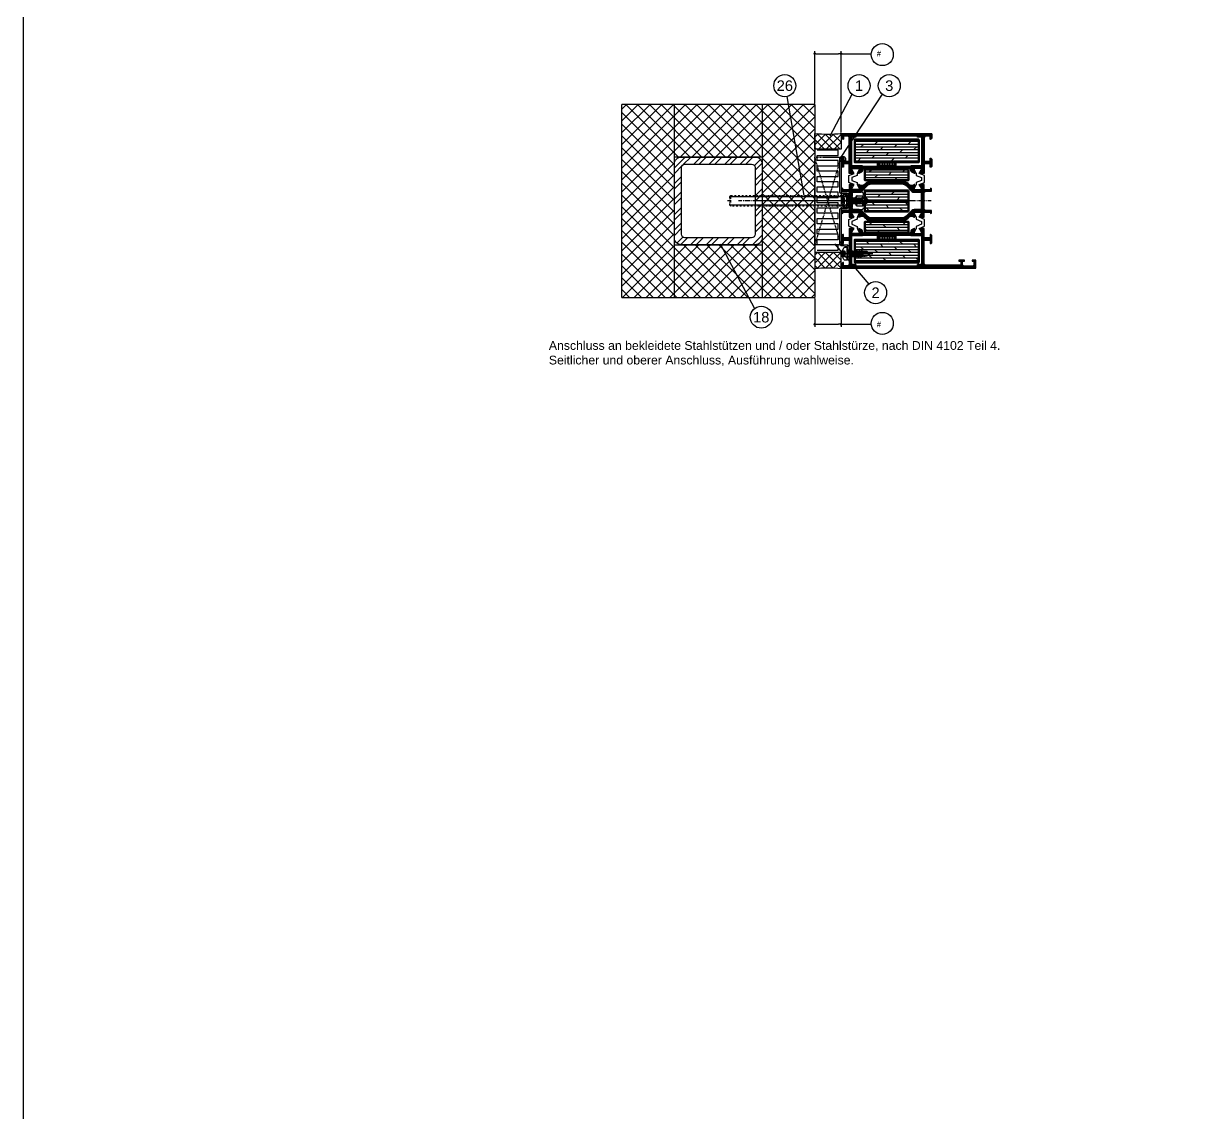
# Model space of a CAD drawing. Header units: millimetres. Extents: x -1821 to 14707, y -2864 to 1473.
# Drawn here: x 9000 to 9672, y -1722 to -1101 of the extents above; entities that cross this region are included whole.
import ezdxf
from ezdxf.enums import TextEntityAlignment as Align

# ---------------------------------------------------------------- set-up
doc = ezdxf.new("R2010")
doc.units = ezdxf.units.MM
for name, pattern in [('AUSGEZOGEN', [0]), ('CENTER', [50.8, 31.75, -6.35, 6.35, -6.35]), ('DASHDOT', [1, 0.5, -0.25, 0, -0.25]), ('GESTRICHELT', [0.75, 0.5, -0.25]), ('VERDECKT', [9.525, 6.35, -3.175])]:
    doc.linetypes.add(name, pattern=pattern)
for name, color, linetype in [('00TXT', 7, 'AUSGEZOGEN'), ('01TXT', 7, 'Continuous'), ('as_par', 3, 'Continuous'), ('as_sch', 3, 'Continuous'), ('BOUND_EXT', 30, 'Continuous'), ('CENT_18', 3, 'CENTER'), ('CENT_25', 2, 'DASHDOT'), ('CENTER25', 2, 'CENTER'), ('CONST18', 3, 'Continuous'), ('CONST25', 2, 'Continuous'), ('CONST35', 7, 'Continuous'), ('HIDE_18', 3, 'VERDECKT'), ('HIDE_25', 2, 'GESTRICHELT'), ('is_par', 3, 'Continuous'), ('is_sch', 3, 'Continuous'), ('leiste_par', 3, 'Continuous')]:
    doc.layers.add(name, color=color, linetype=linetype)
for name, color, linetype, lineweight in [('AM_5', 3, 'Continuous', 25), ('AM_S', 80, 'Continuous', 50), ('AM_SP', 3, 'Continuous', 50), ('Docu-AM_8', 1, 'Continuous', 25)]:
    doc.layers.add(name, color=color, linetype=linetype, lineweight=lineweight)
doc.styles.add('BEMSTIL', font='8SIMPLEX.SHX', dxfattribs={"width": 0.85})
doc.styles.add('SWISS', font='swiss.ttf')
doc.styles.add('SWISSL', font='swissl.ttf')
doc.dimstyles.new('Dok-1zu2-PUNKT$0', dxfattribs={"dimscale": 0.5, "dimtxt": 3.4, "dimasz": 1.5, "dimexe": 1.5, "dimexo": 0.6, "dimgap": 1.5, "dimtad": 0, "dimlfac": 2, "dimdsep": 46, "dimtxsty": 'BEMSTIL', "dimblk": 'PUNKT', "dimblk1": 'PUNKT', "dimblk2": 'PUNKT', "dimcen": 0, "dimclrd": 3, "dimclre": 3, "dimclrt": 3, "dimadec": 0, "dimazin": 0, "dimtfac": 0.7, "dimtofl": 0, "dimtmove": 0, "dimatfit": 3, "dimfxl": 1, "dimtolj": 1, "dimarcsym": 0})
pattern_1 = [(45, (7961.8864, -2206.1586), (-2.245064, 2.245064), []), (135, (7961.8864, -2206.1586), (-2.245064, -2.245064), [])]

# ---------------------------------------------------------------- blocks, each defined once
blk = doc.blocks.new('*X83')
at = {"color": 0}
for p, q in [((385.68, 70.82), (381.68, 74.82)), ((388.8, 70.82), (384.8, 74.82)), ((394.52, 70.82), (390.52, 74.82)), ((397.64, 70.82), (393.64, 74.82)), ((403.36, 70.82), (399.36, 74.82)), ((406.48, 70.82), (402.48, 74.82)), ((412.2, 70.82), (408.2, 74.82)), ((415.32, 70.82), (411.32, 74.82)), ((421.3, 70.55), (417.03, 74.82)), ((426.31, 68.67), (420.16, 74.82)), ((380.31, 67.35), (376.34, 71.32)), ((380.73, 70.05), (377.31, 73.47)), ((426.31, 65.54), (422.05, 69.8)), ((380.31, 61.63), (376.31, 65.63)), ((380.31, 58.51), (376.31, 62.51)), ((426.31, 59.83), (422.31, 63.83)), ((426.31, 56.7), (422.31, 60.7)), ((380.31, 52.79), (376.31, 56.79)), ((426.31, 50.99), (422.31, 54.99)), ((380.31, 49.67), (376.31, 53.67)), ((380.31, 43.96), (376.31, 47.96)), ((426.31, 47.86), (422.31, 51.86)), ((380.31, 40.83), (376.31, 44.83)), ((426.31, 42.15), (422.31, 46.15)), ((426.31, 39.03), (422.31, 43.03)), ((380.31, 35.12), (376.31, 39.12)), ((380.31, 31.99), (376.31, 35.99)), ((426.31, 33.31), (422.31, 37.31)), ((426.31, 30.19), (422.31, 34.19)), ((381.77, 24.82), (376.31, 30.28)), ((387.49, 24.82), (383.49, 28.82)), ((390.61, 24.82), (386.61, 28.82)), ((396.32, 24.82), (392.32, 28.82)), ((399.45, 24.82), (395.45, 28.82)), ((405.16, 24.82), (401.16, 28.82)), ((408.29, 24.82), (404.29, 28.82)), ((414, 24.82), (410, 28.82)), ((417.13, 24.82), (413.13, 28.82)), ((422.81, 24.85), (418.84, 28.82)), ((424.96, 25.82), (421.54, 29.24))]:
    blk.add_line(p, q, dxfattribs=at)
blk = doc.blocks.new('B-LL1021361')
at = {"layer": 'as_sch'}
h = blk.add_hatch(dxfattribs=at)
h.set_pattern_fill('_U', color=256, scale=0.2, angle=90, style=0, pattern_type=0)
h.set_pattern_definition([(90, (9.07824, 33.14418), (-0.2, 1e-17), [])])
edge = h.paths.add_edge_path()
edge.add_arc((21.2, 13.4), 1.2, 180, 270)
edge.add_line((21.2, 12.2), (21.36, 12.2))
edge.add_arc((21.36, 11.4), 0.8, 24.44396, 90, ccw=False)
edge.add_line((22.08, 11.73), (22.8, 10.16))
edge.add_line((22.8, 10.16), (22.8, 9.87))
edge.add_line((22.8, 9.87), (21.05, 10.75))
edge.add_line((21.05, 10.75), (19.8, 10.75))
edge.add_line((19.8, 10.75), (19.8, 5.85))
edge.add_line((19.8, 5.85), (21.05, 5.85))
edge.add_line((21.05, 5.85), (22.8, 6.73))
edge.add_line((22.8, 6.73), (22.8, 4.7))
edge.add_line((22.8, 4.7), (17.4, 4.7))
edge.add_line((17.4, 4.7), (17.4, 1.3))
edge.add_line((17.4, 1.3), (19.3, 1.3))
edge.add_line((19.3, 1.3), (19.3, 1))
edge.add_arc((18.5, 1), 0.8, -90, 0, ccw=False)
edge.add_line((18.5, 0.2), (15, 0.2))
edge.add_arc((15, 1), 0.8, 180, 270, ccw=False)
edge.add_line((14.2, 1), (14.2, 1.3))
edge.add_line((14.2, 1.3), (16.1, 1.3))
edge.add_line((16.1, 1.3), (16.1, 4.7))
edge.add_line((16.1, 4.7), (2.7, 4.7))
edge.add_arc((2.7, 3.5), 1.2, 90, 180)
edge.add_line((1.5, 3.5), (1.5, 1.3))
edge.add_line((1.5, 1.3), (3.37, 1.3))
edge.add_line((3.37, 1.3), (3.48, 1.03))
edge.add_line((3.48, 1.03), (3.17, 0.73))
edge.add_arc((1.9, 2), 1.8, 270, 315, ccw=False)
edge.add_line((1.9, 0.2), (0.2, 0.2))
edge.add_line((0.2, 0.2), (0.2, 76.8))
edge.add_line((0.2, 76.8), (4.8, 76.8))
edge.add_line((4.8, 76.8), (4.8, 74.7))
edge.add_line((4.8, 74.7), (4.2, 74.7))
edge.add_line((4.2, 74.7), (4.2, 75.7))
edge.add_line((4.2, 75.7), (2.3, 75.7))
edge.add_arc((2.3, 74.7), 1, 90, 180)
edge.add_line((1.3, 74.7), (1.3, 70.3))
edge.add_arc((2.3, 70.3), 1, 180, 270)
edge.add_line((2.3, 69.3), (4.2, 69.3))
edge.add_line((4.2, 69.3), (4.2, 70.3))
edge.add_line((4.2, 70.3), (4.8, 70.3))
edge.add_line((4.8, 70.3), (4.8, 67.2))
edge.add_line((4.8, 67.2), (4.2, 67.2))
edge.add_line((4.2, 67.2), (4.2, 68.2))
edge.add_line((4.2, 68.2), (1.8, 68.2))
edge.add_line((1.8, 68.2), (1.8, 48.5))
edge.add_arc((3, 48.5), 1.2, 180, 270)
edge.add_line((3, 47.3), (16.1, 47.3))
edge.add_line((16.1, 47.3), (16.1, 50.7))
edge.add_line((16.1, 50.7), (14.2, 50.7))
edge.add_line((14.2, 50.7), (14.2, 51))
edge.add_arc((15, 51), 0.8, 90, 180, ccw=False)
edge.add_line((15, 51.8), (18.5, 51.8))
edge.add_arc((18.5, 51), 0.8, 0, 90, ccw=False)
edge.add_line((19.3, 51), (19.3, 50.7))
edge.add_line((19.3, 50.7), (17.4, 50.7))
edge.add_line((17.4, 50.7), (17.4, 47.3))
edge.add_line((17.4, 47.3), (22.8, 47.3))
edge.add_line((22.8, 47.3), (22.8, 45.27))
edge.add_line((22.8, 45.27), (21.05, 46.15))
edge.add_line((21.05, 46.15), (19.8, 46.15))
edge.add_line((19.8, 46.15), (19.8, 41.25))
edge.add_line((19.8, 41.25), (21.05, 41.25))
edge.add_line((21.05, 41.25), (22.8, 42.13))
edge.add_line((22.8, 42.13), (22.8, 41.84))
edge.add_line((22.8, 41.84), (22.08, 40.27))
edge.add_arc((21.36, 40.6), 0.8, 270, 335.55604, ccw=False)
edge.add_line((21.36, 39.8), (21.2, 39.8))
edge.add_arc((21.2, 38.6), 1.2, 90, 180)
edge.add_line((20, 38.6), (20, 13.4))
h.paths.add_polyline_path([(18.8, 12.2), (18.5, 12.2), (18.5, 5.9), (2.2, 5.9), (2.2, 8.4), (1.5, 8.4), (1.5, 43.6), (2.2, 43.6), (2.2, 46.1), (18.5, 46.1), (18.5, 39.8), (18.8, 39.8)], flags=17)
at = {"layer": 'is_sch'}
h = blk.add_hatch(dxfattribs=at)
h.set_pattern_fill('_U', color=256, scale=0.2, angle=45, style=0, pattern_type=0)
h.set_pattern_definition([(45, (38.5, 26.00045), (-0.1414214, 0.1414214), [])])
edge = h.paths.add_edge_path()
edge.add_arc((42.8, 48.5), 1.2, 270, 360)
edge.add_line((44, 48.5), (44, 51.6))
edge.add_line((44, 51.6), (45.48, 51.6))
edge.add_line((45.48, 51.6), (45.7, 51))
edge.add_line((45.7, 51), (44.9, 51))
edge.add_line((44.9, 51), (44.9, 47.3))
edge.add_line((44.9, 47.3), (47.8, 47.3))
edge.add_line((47.8, 47.3), (47.8, 45.27))
edge.add_line((47.8, 45.27), (46.05, 46.15))
edge.add_line((46.05, 46.15), (44.8, 46.15))
edge.add_line((44.8, 46.15), (44.8, 41.25))
edge.add_line((44.8, 41.25), (46.05, 41.25))
edge.add_line((46.05, 41.25), (47.8, 42.13))
edge.add_line((47.8, 42.13), (47.8, 41.85))
edge.add_line((47.8, 41.85), (47.51, 41.35))
edge.add_arc((49.41, 40.25), 2.2, 150.00002, 225)
edge.add_line((47.86, 38.69), (48.39, 38.15))
edge.add_arc((45, 34.76), 4.8, 0, 45, ccw=False)
edge.add_line((49.8, 34.76), (49.8, 17.24))
edge.add_arc((45, 17.24), 4.8, 315, 360, ccw=False)
edge.add_line((48.39, 13.85), (47.86, 13.31))
edge.add_arc((49.41, 11.76), 2.2, 135, 209.99998)
edge.add_line((47.51, 10.66), (47.8, 10.15))
edge.add_line((47.8, 10.15), (47.8, 9.87))
edge.add_line((47.8, 9.87), (46.05, 10.75))
edge.add_line((46.05, 10.75), (44.8, 10.75))
edge.add_line((44.8, 10.75), (44.8, 5.85))
edge.add_line((44.8, 5.85), (46.05, 5.85))
edge.add_line((46.05, 5.85), (47.8, 6.73))
edge.add_line((47.8, 6.73), (47.8, 4.7))
edge.add_line((47.8, 4.7), (44.9, 4.7))
edge.add_line((44.9, 4.7), (44.9, 1))
edge.add_line((44.9, 1), (45.7, 1))
edge.add_line((45.7, 1), (45.48, 0.4))
edge.add_line((45.48, 0.4), (44, 0.4))
edge.add_line((44, 0.4), (44, 3.5))
edge.add_arc((42.8, 3.5), 1.2, 0, 90)
edge.add_line((42.8, 4.7), (34.2, 4.7))
edge.add_arc((34.2, 3.5), 1.2, 90, 180)
edge.add_line((33, 3.5), (33, 0.4))
edge.add_line((33, 0.4), (31.52, 0.4))
edge.add_line((31.52, 0.4), (31.3, 1))
edge.add_line((31.3, 1), (32.1, 1))
edge.add_line((32.1, 1), (32.1, 4.7))
edge.add_line((32.1, 4.7), (29.2, 4.7))
edge.add_line((29.2, 4.7), (29.2, 6.73))
edge.add_line((29.2, 6.73), (30.95, 5.85))
edge.add_line((30.95, 5.85), (32.2, 5.85))
edge.add_line((32.2, 5.85), (32.2, 10.75))
edge.add_line((32.2, 10.75), (30.95, 10.75))
edge.add_line((30.95, 10.75), (29.2, 9.87))
edge.add_line((29.2, 9.87), (29.2, 10.15))
edge.add_line((29.2, 10.15), (29.49, 10.66))
edge.add_arc((27.59, 11.76), 2.2, 330.00001, 404.99999)
edge.add_line((29.14, 13.31), (28.61, 13.85))
edge.add_arc((32, 17.24), 4.8, 180, 225, ccw=False)
edge.add_line((27.2, 17.24), (27.2, 34.76))
edge.add_arc((32, 34.76), 4.8, 135, 180, ccw=False)
edge.add_line((28.61, 38.15), (29.14, 38.69))
edge.add_arc((27.59, 40.25), 2.2, 315, 389.99998)
edge.add_line((29.49, 41.35), (29.2, 41.85))
edge.add_line((29.2, 41.85), (29.2, 42.13))
edge.add_line((29.2, 42.13), (30.95, 41.25))
edge.add_line((30.95, 41.25), (32.2, 41.25))
edge.add_line((32.2, 41.25), (32.2, 46.15))
edge.add_line((32.2, 46.15), (30.95, 46.15))
edge.add_line((30.95, 46.15), (29.2, 45.27))
edge.add_line((29.2, 45.27), (29.2, 47.3))
edge.add_line((29.2, 47.3), (32.1, 47.3))
edge.add_line((32.1, 47.3), (32.1, 51))
edge.add_line((32.1, 51), (31.3, 51))
edge.add_line((31.3, 51), (31.52, 51.6))
edge.add_line((31.52, 51.6), (33, 51.6))
edge.add_line((33, 51.6), (33, 48.5))
edge.add_arc((34.2, 48.5), 1.2, 180, 270)
edge.add_line((34.2, 47.3), (42.8, 47.3))
edge = h.paths.add_edge_path(flags=16)
edge.add_line((33.6, 45.7), (33.6, 41.63))
edge.add_arc((31.8, 41.63), 1.8, -45, 0, ccw=False)
edge.add_line((33.07, 40.36), (29.74, 37.02))
edge.add_arc((32, 34.76), 3.2, 135, 180)
edge.add_line((28.8, 34.76), (28.8, 17.24))
edge.add_arc((32, 17.24), 3.2, 180, 225)
edge.add_line((29.74, 14.98), (33.07, 11.64))
edge.add_arc((31.8, 10.37), 1.8, 0, 45, ccw=False)
edge.add_line((33.6, 10.37), (33.6, 6.3))
edge.add_line((33.6, 6.3), (43.4, 6.3))
edge.add_line((43.4, 6.3), (43.4, 10.37))
edge.add_arc((45.2, 10.37), 1.8, 135, 180, ccw=False)
edge.add_line((43.93, 11.64), (47.26, 14.98))
edge.add_arc((45, 17.24), 3.2, 315, 360)
edge.add_line((48.2, 17.24), (48.2, 34.76))
edge.add_arc((45, 34.76), 3.2, 0, 45)
edge.add_line((47.26, 37.02), (43.93, 40.36))
edge.add_arc((45.2, 41.63), 1.8, 180, 225, ccw=False)
edge.add_line((43.4, 41.63), (43.4, 45.7))
edge.add_line((43.4, 45.7), (33.6, 45.7))
h = blk.add_hatch(dxfattribs=at)
h.set_pattern_fill('_U', color=256, scale=0.2, angle=90, style=0, pattern_type=0)
h.set_pattern_definition([(90, (66.38297, 26.0009), (-0.2, 1e-17), [])])
edge = h.paths.add_edge_path()
edge.add_line((76.8, 51.8), (75.1, 51.8))
edge.add_arc((75.1, 50), 1.8, 90, 135)
edge.add_line((73.83, 51.27), (73.52, 50.97))
edge.add_line((73.52, 50.97), (73.63, 50.7))
edge.add_line((73.63, 50.7), (75.5, 50.7))
edge.add_line((75.5, 50.7), (75.5, 48.5))
edge.add_arc((74.3, 48.5), 1.2, -90, 0, ccw=False)
edge.add_line((74.3, 47.3), (60.9, 47.3))
edge.add_line((60.9, 47.3), (60.9, 50.7))
edge.add_line((60.9, 50.7), (62.8, 50.7))
edge.add_line((62.8, 50.7), (62.8, 51))
edge.add_arc((62, 51), 0.8, 0, 90)
edge.add_line((62, 51.8), (58.5, 51.8))
edge.add_arc((58.5, 51), 0.8, 90, 180)
edge.add_line((57.7, 51), (57.7, 50.7))
edge.add_line((57.7, 50.7), (59.6, 50.7))
edge.add_line((59.6, 50.7), (59.6, 47.3))
edge.add_line((59.6, 47.3), (54.2, 47.3))
edge.add_line((54.2, 47.3), (54.2, 45.27))
edge.add_line((54.2, 45.27), (55.95, 46.15))
edge.add_line((55.95, 46.15), (57.2, 46.15))
edge.add_line((57.2, 46.15), (57.2, 41.25))
edge.add_line((57.2, 41.25), (55.95, 41.25))
edge.add_line((55.95, 41.25), (54.2, 42.13))
edge.add_line((54.2, 42.13), (54.2, 41.84))
edge.add_line((54.2, 41.84), (54.92, 40.27))
edge.add_arc((55.64, 40.6), 0.8, 204.44396, 270)
edge.add_line((55.64, 39.8), (55.8, 39.8))
edge.add_arc((55.8, 38.6), 1.2, 0, 90, ccw=False)
edge.add_line((57, 38.6), (57, 13.4))
edge.add_arc((55.8, 13.4), 1.2, -90, 0, ccw=False)
edge.add_line((55.8, 12.2), (55.64, 12.2))
edge.add_arc((55.64, 11.4), 0.8, 90, 155.55604)
edge.add_line((54.92, 11.73), (54.2, 10.16))
edge.add_line((54.2, 10.16), (54.2, 9.87))
edge.add_line((54.2, 9.87), (55.95, 10.75))
edge.add_line((55.95, 10.75), (57.2, 10.75))
edge.add_line((57.2, 10.75), (57.2, 5.85))
edge.add_line((57.2, 5.85), (55.95, 5.85))
edge.add_line((55.95, 5.85), (54.2, 6.73))
edge.add_line((54.2, 6.73), (54.2, 4.7))
edge.add_line((54.2, 4.7), (59.6, 4.7))
edge.add_line((59.6, 4.7), (59.6, 1.3))
edge.add_line((59.6, 1.3), (57.7, 1.3))
edge.add_line((57.7, 1.3), (57.7, 1))
edge.add_arc((58.5, 1), 0.8, 180, 270)
edge.add_line((58.5, 0.2), (62, 0.2))
edge.add_arc((62, 1), 0.8, 270, 360)
edge.add_line((62.8, 1), (62.8, 1.3))
edge.add_line((62.8, 1.3), (60.9, 1.3))
edge.add_line((60.9, 1.3), (60.9, 4.7))
edge.add_line((60.9, 4.7), (74.3, 4.7))
edge.add_arc((74.3, 3.5), 1.2, 0, 90, ccw=False)
edge.add_line((75.5, 3.5), (75.5, 1.3))
edge.add_line((75.5, 1.3), (73.63, 1.3))
edge.add_line((73.63, 1.3), (73.52, 1.04))
edge.add_line((73.52, 1.04), (73.83, 0.73))
edge.add_arc((75.1, 2), 1.8, 225, 270)
edge.add_line((75.1, 0.2), (76.8, 0.2))
edge.add_line((76.8, 0.2), (76.8, 51.8))
h.paths.add_polyline_path([(75.4, 8.4), (74.8, 8.4), (74.8, 5.9), (58.5, 5.9), (58.5, 12.2), (58.2, 12.2), (58.2, 39.8), (58.5, 39.8), (58.5, 46.1), (74.8, 46.1), (74.8, 43.6), (75.4, 43.6)], flags=16)
at = {"layer": 'as_par'}
blk.add_lwpolyline([(20, 13.4, 0.414214), (21.2, 12.2), (21.36, 12.2, -0.294108), (22.08, 11.73), (22.8, 10.16), (22.8, 9.87), (21.05, 10.75), (19.8, 10.75), (19.8, 5.85), (21.05, 5.85), (22.8, 6.73), (22.8, 4.7), (17.4, 4.7), (17.4, 1.3), (19.3, 1.3), (19.3, 1, -0.414214), (18.5, 0.2), (15, 0.2, -0.414214), (14.2, 1), (14.2, 1.3), (16.1, 1.3), (16.1, 4.7), (2.7, 4.7, 0.414214), (1.5, 3.5), (1.5, 1.3), (3.37, 1.3), (3.48, 1.03), (3.17, 0.73, -0.198912), (1.9, 0.2), (0.2, 0.2), (0.2, 76.8), (4.8, 76.8), (4.8, 74.7), (4.2, 74.7), (4.2, 75.7), (2.3, 75.7, 0.414214), (1.3, 74.7), (1.3, 70.3, 0.414214), (2.3, 69.3), (4.2, 69.3), (4.2, 70.3), (4.8, 70.3), (4.8, 67.2), (4.2, 67.2), (4.2, 68.2), (1.8, 68.2), (1.8, 48.5, 0.414214), (3, 47.3), (16.1, 47.3), (16.1, 50.7), (14.2, 50.7), (14.2, 51, -0.414214), (15, 51.8), (18.5, 51.8, -0.414214), (19.3, 51), (19.3, 50.7), (17.4, 50.7), (17.4, 47.3), (22.8, 47.3), (22.8, 45.27), (21.05, 46.15), (19.8, 46.15), (19.8, 41.25), (21.05, 41.25), (22.8, 42.13), (22.8, 41.84), (22.08, 40.27, -0.294108), (21.36, 39.8), (21.2, 39.8, 0.414214), (20, 38.6), (20, 13.4)], format="xyb", close=True, dxfattribs=at)
blk.add_lwpolyline([(18.8, 12.2), (18.5, 12.2), (18.5, 5.9), (2.2, 5.9), (2.2, 8.4), (1.5, 8.4), (1.5, 43.6), (2.2, 43.6), (2.2, 46.1), (18.5, 46.1), (18.5, 39.8), (18.8, 39.8), (18.8, 12.2)], close=True, dxfattribs=at)
at = {"layer": 'is_par'}
for points in [[(42.8, 47.3, 0.414214), (44, 48.5), (44, 51.6), (45.48, 51.6), (45.7, 51), (44.9, 51), (44.9, 47.3), (47.8, 47.3), (47.8, 45.27), (46.05, 46.15), (44.8, 46.15), (44.8, 41.25), (46.05, 41.25), (47.8, 42.13), (47.8, 41.85), (47.51, 41.35, 0.339454), (47.86, 38.69), (48.39, 38.15, -0.198912), (49.8, 34.76), (49.8, 17.24, -0.198912), (48.39, 13.85), (47.86, 13.31, 0.339454), (47.51, 10.66), (47.8, 10.15), (47.8, 9.87), (46.05, 10.75), (44.8, 10.75), (44.8, 5.85), (46.05, 5.85), (47.8, 6.73), (47.8, 4.7), (44.9, 4.7), (44.9, 1), (45.7, 1), (45.48, 0.4), (44, 0.4), (44, 3.5, 0.414214), (42.8, 4.7), (34.2, 4.7, 0.414214), (33, 3.5), (33, 0.4), (31.52, 0.4), (31.3, 1), (32.1, 1), (32.1, 4.7), (29.2, 4.7), (29.2, 6.73), (30.95, 5.85), (32.2, 5.85), (32.2, 10.75), (30.95, 10.75), (29.2, 9.87), (29.2, 10.15), (29.49, 10.66, 0.339454), (29.14, 13.31), (28.61, 13.85, -0.198912), (27.2, 17.24), (27.2, 34.76, -0.198912), (28.61, 38.15), (29.14, 38.69, 0.339454), (29.49, 41.35), (29.2, 41.85), (29.2, 42.13), (30.95, 41.25), (32.2, 41.25), (32.2, 46.15), (30.95, 46.15), (29.2, 45.27), (29.2, 47.3), (32.1, 47.3), (32.1, 51), (31.3, 51), (31.52, 51.6), (33, 51.6), (33, 48.5, 0.414214), (34.2, 47.3), (42.8, 47.3)], [(76.8, 51.8), (75.1, 51.8, 0.198912), (73.83, 51.27), (73.52, 50.97), (73.63, 50.7), (75.5, 50.7), (75.5, 48.5, -0.414214), (74.3, 47.3), (60.9, 47.3), (60.9, 50.7), (62.8, 50.7), (62.8, 51, 0.414214), (62, 51.8), (58.5, 51.8, 0.414214), (57.7, 51), (57.7, 50.7), (59.6, 50.7), (59.6, 47.3), (54.2, 47.3), (54.2, 45.27), (55.95, 46.15), (57.2, 46.15), (57.2, 41.25), (55.95, 41.25), (54.2, 42.13), (54.2, 41.84), (54.92, 40.27, 0.294108), (55.64, 39.8), (55.8, 39.8, -0.414214), (57, 38.6), (57, 13.4, -0.414214), (55.8, 12.2), (55.64, 12.2, 0.294108), (54.92, 11.73), (54.2, 10.16), (54.2, 9.87), (55.95, 10.75), (57.2, 10.75), (57.2, 5.85), (55.95, 5.85), (54.2, 6.73), (54.2, 4.7), (59.6, 4.7), (59.6, 1.3), (57.7, 1.3), (57.7, 1, 0.414214), (58.5, 0.2), (62, 0.2, 0.414214), (62.8, 1), (62.8, 1.3), (60.9, 1.3), (60.9, 4.7), (74.3, 4.7, -0.414214), (75.5, 3.5), (75.5, 1.3), (73.63, 1.3), (73.52, 1.04), (73.83, 0.73, 0.198912), (75.1, 0.2), (76.8, 0.2), (76.8, 51.8)], [(33.6, 45.7), (33.6, 41.63, -0.198912), (33.07, 40.36), (29.74, 37.02, 0.198912), (28.8, 34.76), (28.8, 17.24, 0.198912), (29.74, 14.98), (33.07, 11.64, -0.198912), (33.6, 10.37), (33.6, 6.3), (43.4, 6.3), (43.4, 10.37, -0.198912), (43.93, 11.64), (47.26, 14.98, 0.198912), (48.2, 17.24), (48.2, 34.76, 0.198912), (47.26, 37.02), (43.93, 40.36, -0.198912), (43.4, 41.63), (43.4, 45.7), (33.6, 45.7)]]:
    blk.add_lwpolyline(points, format="xyb", close=True, dxfattribs=at)
blk.add_lwpolyline([(75.4, 8.4), (74.8, 8.4), (74.8, 5.9), (58.5, 5.9), (58.5, 12.2), (58.2, 12.2), (58.2, 39.8), (58.5, 39.8), (58.5, 46.1), (74.8, 46.1), (74.8, 43.6), (75.4, 43.6), (75.4, 8.4)], close=True, dxfattribs=at)
at = {"layer": 'leiste_par'}
for points in [[(23.99, 42.76), (22.87, 42.76, 0.131652), (22.46, 42.65), (20.66, 41.61), (20.01, 41.61), (20.01, 45.79), (20.66, 45.79), (21.99, 45.02), (22.48, 44.74), (22.79, 44.56), (24.01, 47.57), (27.99, 47.57), (29.21, 44.56), (31.34, 45.79), (31.99, 45.79), (31.99, 41.61), (31.34, 41.61), (29.54, 42.65, 0.131652), (29.13, 42.76), (28.01, 42.76), (26.79, 45.79), (25.21, 45.79), (23.99, 42.76)], [(48.99, 42.76), (47.87, 42.76, 0.131652), (47.46, 42.65), (45.66, 41.61), (45.01, 41.61), (45.01, 45.79), (45.66, 45.79), (46.99, 45.02), (47.48, 44.74), (47.79, 44.56), (49.01, 47.57), (52.99, 47.57), (54.21, 44.56), (56.34, 45.79), (56.99, 45.79), (56.99, 41.61), (56.34, 41.61), (54.54, 42.65, 0.131652), (54.13, 42.76), (53.01, 42.76), (51.79, 45.79), (50.21, 45.79), (48.99, 42.76)], [(23.99, 9.24), (22.87, 9.24, -0.131652), (22.46, 9.35), (20.66, 10.39), (20.01, 10.39), (20.01, 6.21), (20.66, 6.21), (21.99, 6.98), (22.48, 7.26), (22.79, 7.44), (24.01, 4.43), (27.99, 4.43), (29.21, 7.44), (31.34, 6.21), (31.99, 6.21), (31.99, 10.39), (31.34, 10.39), (29.54, 9.35, -0.131652), (29.13, 9.24), (28.01, 9.24), (26.79, 6.21), (25.21, 6.21), (23.99, 9.24)], [(48.99, 9.24), (47.87, 9.24, -0.131652), (47.46, 9.35), (45.66, 10.39), (45.01, 10.39), (45.01, 6.21), (45.66, 6.21), (46.99, 6.98), (47.48, 7.26), (47.79, 7.44), (49.01, 4.44), (52.99, 4.44), (54.21, 7.44), (56.34, 6.21), (56.99, 6.21), (56.99, 10.39), (56.34, 10.39), (54.54, 9.35, -0.131652), (54.13, 9.24), (53.01, 9.24), (51.79, 6.22), (50.21, 6.22), (48.99, 9.24)]]:
    blk.add_lwpolyline(points, format="xyb", close=True, dxfattribs=at)
blk = doc.blocks.new('M6')
blk.add_lwpolyline([(0, -1.62, 0.414214), (-0.12, -1.5), (-34.7, -1.5), (-35, -1.2), (-35, 1.2), (-34.7, 1.5), (-0.12, 1.5, 0.414214), (0, 1.62)], format="xyb")
for points in [[(-34.7, -1.5), (-34.7, 1.5)], [(-1.12, -1.5), (-1.12, 1.5)]]:
    blk.add_lwpolyline(points)
blk.add_lwpolyline([(0, -2.5), (0, 2.5), (2.75, 2.5, -0.414214), (3, 2.25), (3, -2.25, -0.414214), (2.75, -2.5)], format="xyb", close=True)
at = {"layer": 'CENT_18'}
blk.add_lwpolyline([(3.55, 0), (-35.6, 0)], dxfattribs=at)
at = {"layer": 'CONST18'}
for points in [[(-0.61, 1.5), (-1.12, 1.2), (-35, 1.2)], [(-0.61, -1.5), (-1.12, -1.2), (-35, -1.2)]]:
    blk.add_lwpolyline(points, dxfattribs=at)
at = {"layer": 'HIDE_18'}
for points in [[(1.25, -1.44), (0.42, 0), (1.25, 1.44), (3, 1.44)], [(1.25, 0.72), (1.25, 1.44)], [(1.29, 0.72), (3, 0.72)], [(1.29, -1.44), (3, -1.44)]]:
    blk.add_lwpolyline(points, dxfattribs=at)
for points in [[(1.29, 1.44, 0.535203), (1.29, 0.72, 0.267601), (1.29, -0.72, 0.535203), (1.29, -1.44)], [(3, 1.44, 0.535203), (3, 0.72, 0.267601), (3, -0.72, 0.535203), (3, -1.44, 0.535203)]]:
    blk.add_lwpolyline(points, format="xyb", dxfattribs=at)
blk = doc.blocks.new('B-4030232_docu_wos')
at = {"layer": 'Docu-AM_8'}
h = blk.add_hatch(dxfattribs=at)
h.set_pattern_fill('LINE', color=256, scale=0.3, angle=90, style=0)
h.paths.add_polyline_path([(5, 2.2), (-5, 2.2), (-5, 0), (5, 0)])
at = {"layer": 'AM_SP'}
blk.add_lwpolyline([(5, 2.2), (-5, 2.2), (-5, 0), (5, 0), (5, 2.2)], close=True, dxfattribs=at)
blk = doc.blocks.new('B-4090059_docu_wos')
at = {"layer": 'Docu-AM_8'}
h = blk.add_hatch(dxfattribs=at)
h.set_pattern_fill('DOLMIT', color=256, scale=0.25, style=0)
h.paths.add_polyline_path([(0, 6), (0, 0), (25, 0), (25, 6)])
at = {"layer": 'AM_S'}
blk.add_lwpolyline([(25, 6), (25, 0), (0, 0), (0, 6), (25, 6)], close=True, dxfattribs=at)
blk = doc.blocks.new('B-4090038_docu_wos')
at = {"layer": 'Docu-AM_8'}
h = blk.add_hatch(dxfattribs=at)
h.set_pattern_fill('DOLMIT', color=256, scale=0.25, style=0)
h.paths.add_polyline_path([(0, 13), (0, 0), (36.5, 0), (36.5, 13)])
at = {"layer": 'AM_S'}
blk.add_lwpolyline([(36.5, 13), (36.5, 0), (0, 0), (0, 13), (36.5, 13)], close=True, dxfattribs=at)
blk = doc.blocks.new('PUNKT')
at = {"color": 0, "linetype": 'Continuous'}
blk.add_line((-0.5, 0), (-1, 0), dxfattribs=at)
at = {"color": 0, "linetype": 'Continuous', "const_width": 0.5}
blk.add_lwpolyline([(-0.25, 0, 1), (0.25, 0, 1)], format="xyb", close=True, dxfattribs=at)
blk = doc.blocks.new('*D106')
at = {"layer": 'AM_5', "color": 3, "lineweight": -2, "transparency": 16777216}
for p, q in [((9451.04, -1146.81), (9451.04, -1116.95)), ((9452.54, -1118.45), (9464.54, -1118.45)), ((9466.04, -1163.31), (9466.04, -1116.95)), ((9466.04, -1118.45), (9483.16, -1118.45))]:
    blk.add_line(p, q, dxfattribs=at)
at = {"layer": 'Defpoints', "color": 0, "transparency": 16777216}
for p in [(9466.04, -1118.45), (9451.04, -1147.41), (9466.04, -1163.91)]:
    blk.add_point(p, dxfattribs=at)
at = {"layer": 'AM_5', "color": 3, "lineweight": -2, "transparency": 16777216, "xscale": 1.5, "yscale": 1.5, "zscale": 1.5, "rotation": 180}
blk.add_blockref('PUNKT', (9451.04, -1118.45), dxfattribs=at)
at = {"layer": 'AM_5', "color": 3, "lineweight": -2, "transparency": 16777216, "xscale": 1.5, "yscale": 1.5, "zscale": 1.5}
blk.add_blockref('PUNKT', (9466.04, -1118.45), dxfattribs=at)
at = {"layer": 'AM_5', "color": 3, "transparency": 16777216, "insert": (9487, -1118.45), "char_height": 3.4, "attachment_point": 5, "style": 'BEMSTIL'}
blk.add_mtext('\\A1; #', dxfattribs=at)
blk = doc.blocks.new('*D107')
at = {"layer": 'AM_5', "color": 3, "lineweight": -2, "transparency": 16777216}
for p, q in [((9466.03, -1241.51), (9466.03, -1274.27)), ((9451.04, -1258.01), (9451.04, -1274.27)), ((9452.54, -1272.77), (9464.53, -1272.77)), ((9466.03, -1272.77), (9483.16, -1272.77))]:
    blk.add_line(p, q, dxfattribs=at)
at = {"layer": 'Defpoints', "color": 0, "transparency": 16777216}
for p in [(9466.03, -1240.91), (9451.04, -1257.41), (9466.03, -1272.77)]:
    blk.add_point(p, dxfattribs=at)
at = {"layer": 'AM_5', "color": 3, "lineweight": -2, "transparency": 16777216, "xscale": 1.5, "yscale": 1.5, "zscale": 1.5, "rotation": 180}
blk.add_blockref('PUNKT', (9451.04, -1272.77), dxfattribs=at)
at = {"layer": 'AM_5', "color": 3, "lineweight": -2, "transparency": 16777216, "xscale": 1.5, "yscale": 1.5, "zscale": 1.5}
blk.add_blockref('PUNKT', (9466.03, -1272.77), dxfattribs=at)
at = {"layer": 'AM_5', "color": 3, "transparency": 16777216, "insert": (9487, -1272.77), "char_height": 3.4, "attachment_point": 5, "style": 'BEMSTIL'}
blk.add_mtext('\\A1; #', dxfattribs=at)
blk = doc.blocks.new('WS4070448')
for p, q in [((6.62, -8.64), (6.62, -11)), ((6.62, -8.64), (9.52, -8.64)), ((6.62, -11), (8.07, -12.64)), ((8.07, -12.64), (9.52, -11)), ((9.52, -11), (9.52, -8.64))]:
    blk.add_line(p, q)
blk.add_lwpolyline([(11.39, 2.11, 0.314856), (4.74, 2.11, 0.244912), (4.32, 1.29), (4.32, 0.36), (11.82, 0.36), (11.82, 1.29, 0.244912), (11.39, 2.11, 0.138291)], format="xyb")
for points in [[(6.12, -1.14), (6.62, -1.43), (8.07, -1.08), (8.57, -0.71), (8.07, -0.51), (6.62, -0.85)], [(6.12, -2.54), (6.62, -2.83), (9.52, -2.14), (10.02, -1.85), (9.52, -1.56), (6.62, -2.25)], [(6.12, -3.94), (6.62, -4.23), (9.52, -3.54), (10.02, -3.25), (9.52, -2.96), (6.62, -3.65)], [(6.12, -5.34), (6.62, -5.63), (9.52, -4.94), (10.02, -4.65), (9.52, -4.36), (6.62, -5.05)], [(6.12, -6.74), (6.62, -7.03), (9.52, -6.34), (10.02, -6.05), (9.52, -5.76), (6.62, -6.45)], [(6.12, -8.14), (6.62, -8.43), (9.52, -7.74), (10.02, -7.45), (9.52, -7.16), (6.62, -7.85)]]:
    blk.add_lwpolyline(points, close=True)
for points in [[(6.12, -1.14), (8.57, -0.71)], [(6.12, -2.54), (10.02, -1.85)], [(6.12, -3.94), (10.02, -3.25)], [(6.12, -5.34), (10.02, -4.65)], [(6.12, -6.74), (10.02, -6.05)], [(6.62, -0.14), (6.62, -0.85)], [(6.62, -1.43), (6.62, -1.85)], [(6.62, -1.43), (6.62, -2.25)], [(6.62, -1.43), (6.62, -2.25)], [(6.62, -2.83), (6.62, -3.65)], [(6.62, -4.23), (6.62, -5.05)], [(6.62, -5.63), (6.62, -6.45)], [(9.52, -0.14), (9.52, -1.56)], [(9.52, -2.14), (9.52, -2.96)], [(9.52, -3.54), (9.52, -4.36)], [(9.52, -4.94), (9.52, -5.76)], [(9.52, -6.34), (9.52, -7.16)], [(6.12, -8.14), (10.02, -7.45)], [(6.62, -7.03), (6.62, -7.85)], [(6.62, -8.43), (6.62, -8.64)], [(6.62, -9.83), (6.62, -10.65)], [(9.27, -8.64), (9.27, -10.89), (8.1, -12.28)], [(9.52, -7.74), (9.52, -8.64)], [(9.52, -9.14), (9.52, -9.96)]]:
    blk.add_lwpolyline(points)
for centre, radius, start, end in [((6.12, -0.14), 0.5, 0, 90), ((10.02, -0.14), 0.5, 90, 180), ((6.61, -12.47), 1.47, 353.42435, 89.66881)]:
    blk.add_arc(centre, radius, start, end)
at = {"layer": 'CENT_18'}
blk.add_line((8.05, -14.4), (8.07, 4.66), dxfattribs=at)
at = {"layer": 'HIDE_18'}
for p, q in [((7.1, 1.69), (7.1, 3.08)), ((7.51, 1.69), (7.51, 2.97)), ((8.63, 1.69), (8.63, 2.97)), ((9.04, 1.69), (9.04, 3.08))]:
    blk.add_line(p, q, dxfattribs=at)
for points in [[(6.42, 2.92), (6.42, 1.69)], [(6.42, 1.69), (8.07, 1.25)], [(9.72, 1.69), (8.07, 1.25)], [(9.72, 2.92), (9.72, 1.69)]]:
    blk.add_lwpolyline(points, dxfattribs=at)
for centre, radius, start, end in [((6.48, 4.2), 1.28, 267.28485, 298.88724), ((6.76, 2.85), 1.21, 253.66426, 286.33574), ((8.07, 5.85), 2.94, 250.69884, 289.30116), ((8.07, 11.78), 10.13, 264.49478, 275.50522), ((9.66, 4.2), 1.28, 241.11276, 272.71515), ((9.38, 2.85), 1.21, 253.66426, 286.33574)]:
    blk.add_arc(centre, radius, start, end, dxfattribs=at)
blk = doc.blocks.new('WI4080202')
blk.add_lwpolyline([(-29.48, 2.3, -0.388879), (-28.49, 1.39), (-28.22, -1.72, 0.388879), (-28.02, -1.9), (-20.88, -1.9, 0.388879), (-20.68, -1.72), (-20.41, 1.39, -0.388879), (-19.42, 2.3), (-0.2, 2.3, -0.414214), (0.8, 1.3), (0.8, 0, -0.414214), (-0.2, -1), (-1.7, -1), (-1.7, -0.2), (-0.2, -0.2, 0.414214), (0, 0), (0, 1.3, 0.414214), (-0.2, 1.5), (-19.42, 1.5, 0.388879), (-19.62, 1.32), (-19.89, -1.79, -0.388879), (-20.88, -2.7), (-28.02, -2.7, -0.388879), (-29.01, -1.79), (-29.28, 1.32, 0.388879), (-29.48, 1.5), (-49.12, 1.5, 0.388879), (-49.32, 1.32), (-49.61, -2.09, -0.388879), (-50.61, -3), (-58.2, -3), (-58.2, -2.2), (-50.61, -2.2, 0.388879), (-50.41, -2.02), (-50.11, 1.39, -0.388879), (-49.12, 2.3), (-29.48, 2.3)], format="xyb", close=True)
for points in [[(-56.45, -2.2), (-56.45, -3)], [(-52.45, -2.2), (-52.45, -3)]]:
    blk.add_lwpolyline(points)
at = {"layer": 'CENTER25'}
for p, q in [((-54.6, -6.03), (-54.6, 0.76)), ((-24.45, 1.09), (-24.45, -5.58))]:
    blk.add_line(p, q, dxfattribs=at)

msp = doc.modelspace()

# ---------------------------------------------------------------- hatches: boundary and pattern name
at = {"layer": 'CONST25'}
h = msp.add_hatch(dxfattribs=at)
h.set_pattern_fill('ANSI37', color=256, scale=1.5, style=0)
h.set_pattern_definition([(45, (9686.945, -1410.2673), (-3.367596, 3.367596), []), (135, (9686.945, -1410.2673), (-3.367596, -3.367596), [])])
h.paths.add_polyline_path([(9421.035111, -1227.407078), (9371.035111, -1227.407078), (9371.035111, -1242.408285), (9421.035111, -1242.408285)])
h.paths.add_polyline_path([(9421.035111, -1242.408285), (9371.035111, -1242.408285), (9371.035111, -1257.408285), (9421.035111, -1257.408285)])
h.paths.add_polyline_path([(9436.035111, -1147.408285), (9421.035111, -1147.408285), (9421.035111, -1257.408285), (9436.035111, -1257.408285)])
h.paths.add_polyline_path([(9451.035111, -1147.408285), (9436.035111, -1147.408285), (9436.035111, -1257.408285), (9451.035111, -1257.408285)])
h.paths.add_polyline_path([(9421.035111, -1162.408285), (9371.035111, -1162.408285), (9371.035111, -1177.408285), (9421.035111, -1177.408285)])
h.paths.add_polyline_path([(9421.035111, -1147.408285), (9371.035111, -1147.408285), (9371.035111, -1162.408285), (9421.035111, -1162.408285)])
h.paths.add_polyline_path([(9371.035111, -1147.408285), (9356.035111, -1147.408285), (9356.035111, -1257.408285), (9371.035111, -1257.408285), (9371.035111, -1227.407078)])
h.paths.add_polyline_path([(9356.035111, -1147.408285), (9341.035111, -1147.408285), (9341.035111, -1257.408285), (9356.035111, -1257.408285)])
h = msp.add_hatch(dxfattribs=at)
h.set_pattern_fill('ANSI37', color=3, style=0)
h.set_pattern_definition(pattern_1)
edge = h.paths.add_edge_path()
edge.add_line((9451.035111, -1172.907053), (9451.035111, -1163.907053))
edge.add_arc((9458.535111, -1097.088905), 67.237749, 263.595644082, 276.404355918)
edge.add_line((9466.035111, -1163.907053), (9466.035111, -1172.907053))
edge.add_line((9466.035111, -1172.907053), (9451.035111, -1172.907053))
h = msp.add_hatch(dxfattribs=at)
h.set_pattern_fill('ANSI37', color=3, style=0)
h.set_pattern_definition(pattern_1)
edge = h.paths.add_edge_path()
edge.add_line((9451.034221, -1231.907053), (9451.034221, -1240.907053))
edge.add_arc((9458.534221, -1307.725201), 67.237749, 83.595644082, 96.404355918, ccw=False)
edge.add_line((9466.034221, -1240.907053), (9466.034221, -1231.907053))
edge.add_line((9466.034221, -1231.907053), (9451.034221, -1231.907053))

# ---------------------------------------------------------------- linework, layer by layer
at = {"layer": '00TXT', "color": 3}
for p, q in [((9459.888366, -1165.31341), (9472.376782, -1141.613476)), ((9466.030386, -1177.407053), (9489.562334, -1141.613476)), ((9445.08215, -1199.40758), (9435.214331, -1142.850049)), ((9397.087476, -1226.863442), (9416.600102, -1263.77631)), ((9462.277156, -1226.863442), (9481.789781, -1249.79755))]:
    msp.add_line(p, q, dxfattribs=at)
for centre in [(9489.487039, -1118.971857), (9433.96307, -1136.688037), (9476.285248, -1136.688037), (9493.470799, -1136.688037), (9485.698246, -1254.722989), (9420.508567, -1268.701749), (9489.487039, -1272.252402)]:
    msp.add_circle(centre, 6.28777, dxfattribs=at)
at = {"layer": 'BOUND_EXT'}
msp.add_lwpolyline([(9000, -580.702408), (11707.197, -580.702408), (11707.197, -2863.70482), (9000, -2863.70482)], close=True, dxfattribs=at)
at = {"layer": 'CENT_25'}
msp.add_line((9517.344377, -1202.407053), (9407.366876, -1202.407053), dxfattribs=at)
at = {"layer": 'CONST35'}
for p, q in [((9341.035111, -1257.408285), (9341.035111, -1147.408285)), ((9371.035111, -1147.408285), (9341.035111, -1147.408285)), ((9421.035111, -1147.408285), (9371.035111, -1147.408285)), ((9371.035111, -1257.408285), (9371.035111, -1147.408285)), ((9421.035111, -1147.408285), (9421.035111, -1257.408285)), ((9451.035111, -1147.408285), (9421.035111, -1147.408285)), ((9421.035111, -1147.408285), (9421.035111, -1177.408285)), ((9451.035111, -1147.408285), (9451.035111, -1257.408285)), ((9421.035111, -1177.408285), (9371.035111, -1177.408285)), ((9371.035111, -1257.408285), (9371.035111, -1227.407078)), ((9371.035111, -1227.407078), (9421.035111, -1227.407078)), ((9341.035111, -1257.408285), (9371.035111, -1257.408285)), ((9371.035111, -1257.408285), (9421.035111, -1257.408285)), ((9421.035111, -1257.408285), (9451.035111, -1257.408285))]:
    msp.add_line(p, q, dxfattribs=at)
for points in [[(9451.035111, -1172.907053), (9451.035111, -1163.907053, 0.0559468113), (9466.035111, -1163.907053), (9466.035111, -1172.907053)], [(9417.035111, -1227.407078), (9375.035111, -1227.407078, -0.4142135624), (9371.035111, -1223.407078), (9371.035111, -1181.407078, -0.4142135624), (9375.035111, -1177.407078), (9417.035111, -1177.407078, -0.4142135624), (9421.035111, -1181.407078), (9421.035111, -1223.407078, -0.4142135624)], [(9415.035111, -1223.407078), (9377.035111, -1223.407078, -0.4142135624), (9375.035111, -1221.407078), (9375.035111, -1183.407078, -0.4142135624), (9377.035111, -1181.407078), (9415.035111, -1181.407078, -0.4142135624), (9417.035111, -1183.407078), (9417.035111, -1221.407078, -0.4142135624)], [(9451.034221, -1231.907053), (9451.034221, -1240.907053, -0.0559468113), (9466.034221, -1240.907053), (9466.034221, -1231.907053)]]:
    msp.add_lwpolyline(points, format="xyb", close=True, dxfattribs=at)
msp.add_lwpolyline([(9452.430187, -1230.430131), (9464.430187, -1230.430131), (9464.430187, -1227.430131), (9452.430187, -1227.430131), (9452.430187, -1224.430131), (9464.430187, -1224.430131), (9464.430187, -1221.430131), (9452.430187, -1221.430131), (9452.430187, -1218.430131), (9464.430187, -1218.430131), (9464.430187, -1215.430131), (9452.430187, -1215.430131), (9452.430187, -1212.430131), (9464.430187, -1212.430131), (9464.430187, -1209.430131), (9452.430187, -1209.430131), (9452.430187, -1206.430131), (9464.430187, -1206.430131), (9464.430187, -1203.430131), (9452.430187, -1203.430131), (9452.430187, -1200.430131), (9464.430187, -1200.430131), (9464.430187, -1197.430131), (9452.430187, -1197.430131), (9452.430187, -1194.430131), (9464.430187, -1194.430131), (9464.430187, -1191.430131), (9452.430187, -1191.430131), (9452.430187, -1188.430131), (9464.430187, -1188.430131), (9464.430187, -1185.430131), (9452.430187, -1185.430131), (9452.430187, -1182.430131), (9464.430187, -1182.430131), (9464.430187, -1179.430131), (9452.430187, -1179.430131), (9452.430187, -1176.430131), (9464.430187, -1176.430131), (9464.430187, -1173.430131), (9452.430187, -1173.430131)], dxfattribs=at)
at = {"layer": 'HIDE_25'}
for p, q in [((9466.030386, -1177.407053), (9451.035111, -1227.407053)), ((9466.030386, -1227.407053), (9451.035111, -1177.407053))]:
    msp.add_line(p, q, dxfattribs=at)
msp.add_lwpolyline([(9466.030386, -1227.407053), (9451.035111, -1227.407053), (9451.035111, -1177.407053), (9466.030386, -1177.407053)], close=True, dxfattribs=at)

# ---------------------------------------------------------------- block references
at = {"xscale": -1}
for name, p, rotation in [('B-LL1021361', (9466.034221, -1240.907053), 270), ('B-4090059_docu_wos', (9479.534665, -1202.407053), 180), ('B-4090059_docu_wos', (9479.534665, -1214.33171), 180), ('B-4030232_docu_wos', (9492.035111, -1222.307053), 180), ('B-4090038_docu_wos', (9473.785111, -1224.507053), 180)]:
    msp.add_blockref(name, p, dxfattribs=dict(at, rotation=rotation))
for name, p in [('B-4090038_docu_wos', (9473.785111, -1180.307053)), ('B-4030232_docu_wos', (9492.035111, -1182.507053)), ('B-4090059_docu_wos', (9479.534665, -1190.482395)), ('B-4090059_docu_wos', (9479.534665, -1202.407053))]:
    msp.add_blockref(name, p)
at = {"layer": 'CENT_25', "xscale": 2, "yscale": 2, "zscale": 2}
msp.add_blockref('M6', (9472.534665, -1202.407053), dxfattribs=at)
at = {"layer": 'CONST25', "xscale": -1}
msp.add_blockref('*X83', (9797.343186, -1252.222163), dxfattribs=at)
at = {"layer": 'CONST25', "rotation": 90}
msp.add_blockref('WI4080202', (9467.531947, -1177.906002), dxfattribs=at)
at = {"layer": 'CONST25', "xscale": -1, "rotation": 90}
for p in [(9469.434625, -1194.304674), (9469.734623, -1224.465423)]:
    msp.add_blockref('WS4070448', p, dxfattribs=at)

# ---------------------------------------------------------------- texts
at = {"layer": '00TXT', "color": 40, "style": 'SWISS'}
for s, p in [('26', (9433.96307, -1136.688037)), ('1', (9476.285248, -1136.688037)), ('3', (9493.470799, -1136.688037)), ('2', (9485.698246, -1254.722989)), ('18', (9420.508567, -1268.701749))]:
    msp.add_text(s, height=6, dxfattribs=at).set_placement(p, align=Align.MIDDLE)
at = {"layer": '01TXT', "color": 10, "insert": (9299.443953, -1282.336749), "char_height": 5, "width": 283.79448221, "attachment_point": 1, "style": 'SWISSL'}
msp.add_mtext('Anschluss an bekleidete Stahlstützen und / oder Stahlstürze, nach DIN 4102 Teil 4.\\PSeitlicher und oberer Anschluss, Ausführung wahlweise.', dxfattribs=at)

# ---------------------------------------------------------------- dimensions: what is measured, and where the dimension line sits
at = {"layer": 'AM_5'}
for base, p1, p2, picture, middle in [((9466.035111, -1118.45229), (9451.035111, -1147.408285), (9466.035111, -1163.907053), '*D106', (9486.995969, -1118.45229)), ((9466.034221, -1272.77197), (9451.035111, -1257.408285), (9466.034221, -1240.907053), '*D107', (9486.995969, -1272.77197))]:
    dim = msp.add_linear_dim(base=base, p1=p1, p2=p2, text=' #', dimstyle='Dok-1zu2-PUNKT$0', override={"dimscale": 1, "dimlfac": 1}, dxfattribs=at)
    dim.commit()
    dim.dimension.update_dxf_attribs({"geometry": picture, "text_midpoint": middle, "dimtype": 160})

doc.saveas('drawing.dxf')
